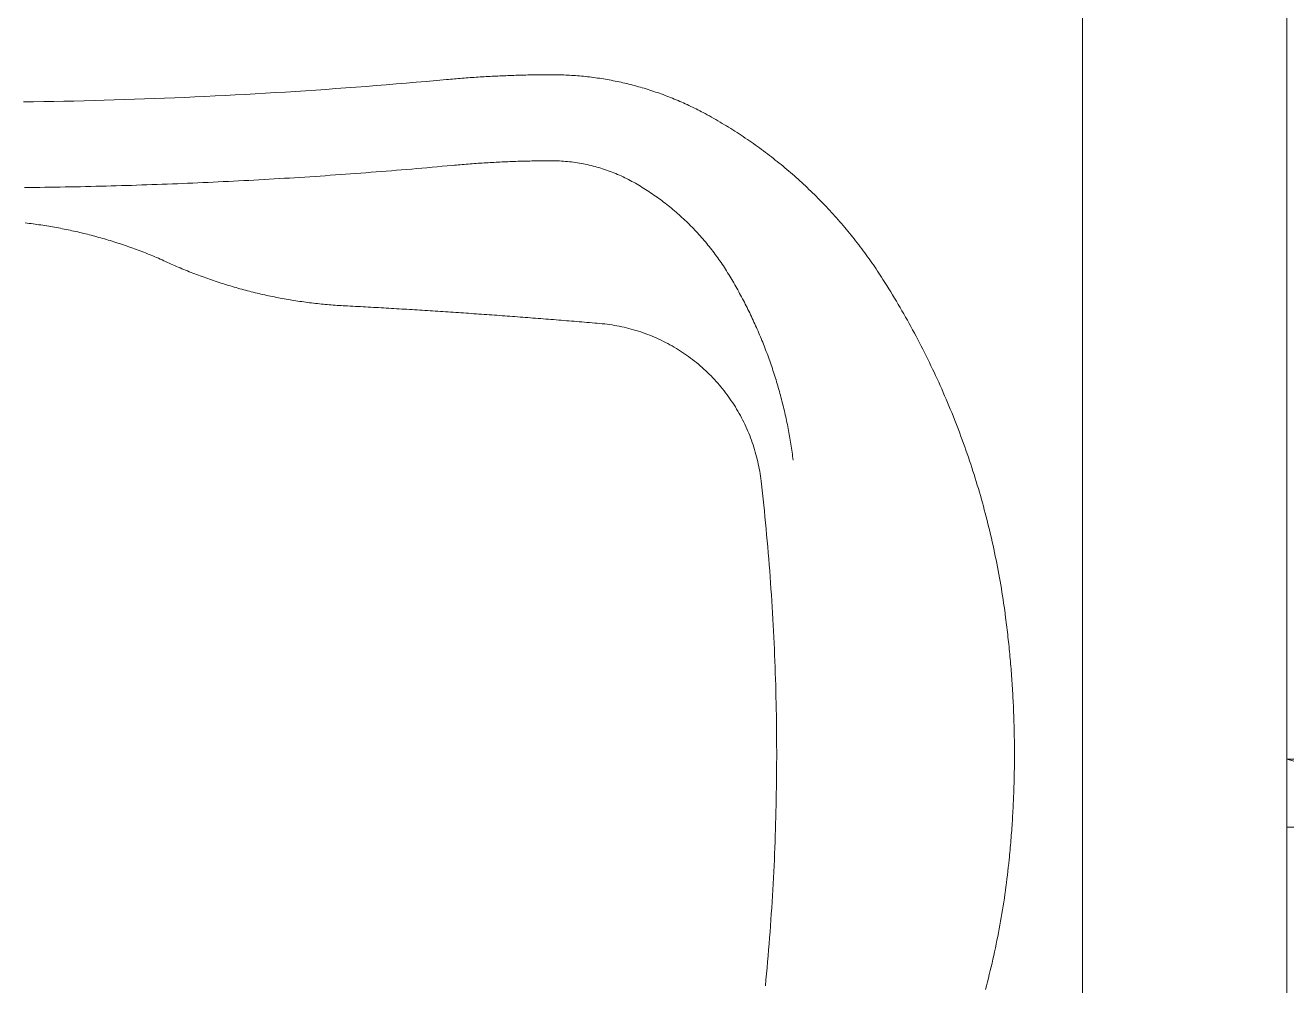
# Model space of a CAD drawing. Header units: millimetres. Extents: x -10563 to 10612, y -3613 to 6054.
# Drawn here: x -3758 to -3202, y -1430 to -1007 of the extents above; entities that cross this region are included whole.
import ezdxf

# ---------------------------------------------------------------- set-up
doc = ezdxf.new("R2010")
doc.units = ezdxf.units.MM
doc.header["$LTSCALE"] = 50
doc.layers.add('カタログ部品(衛生設備)', color=252, linetype='Continuous')
doc.layers.add('壁', color=250, linetype='Continuous')

# ---------------------------------------------------------------- blocks, each defined once
blk = doc.blocks.new('FcPack%d381')
at = {"layer": '壁', "color": 3, "linetype": 'Continuous', "lineweight": 13}
for p, q in [((-52.5, -1497.5), (-52.5, -702.5)), ((-52.5, -1110), (-52.5, -1080)), ((-52.5, -1080), (52.5, -1080)), ((52.5, -1110), (-52.5, -1110))]:
    blk.add_line(p, q, dxfattribs=at)
at = {"layer": '壁', "color": 6, "linetype": 'Continuous', "lineweight": 13}
blk.add_line((52.5, -1110), (-52.5, -1080), dxfattribs=at)
blk = doc.blocks.new('FcPack%d431')
at = {"layer": 'カタログ部品(衛生設備)', "color": 1, "linetype": 'Continuous', "lineweight": 13}
for p, q in [((500, -700), (500, 700)), ((229.3, -72.21), (228.42, -72.28)), ((230.17, -72.15), (229.3, -72.21)), ((231.05, -72.09), (230.17, -72.15)), ((231.92, -72.03), (231.05, -72.09)), ((232.79, -71.97), (231.92, -72.03)), ((233.67, -71.91), (232.79, -71.97)), ((234.54, -71.86), (233.67, -71.91)), ((235.42, -71.81), (234.54, -71.86)), ((236.3, -71.75), (235.42, -71.81)), ((237.17, -71.7), (236.3, -71.75)), ((238.05, -71.65), (237.17, -71.7)), ((238.92, -71.6), (238.05, -71.65)), ((239.8, -71.56), (238.92, -71.6)), ((240.67, -71.51), (239.8, -71.56)), ((241.55, -71.47), (240.67, -71.51)), ((242.42, -71.43), (241.55, -71.47)), ((243.3, -71.39), (242.42, -71.43)), ((244.18, -71.35), (243.3, -71.39)), ((245.05, -71.31), (244.18, -71.35)), ((245.93, -71.28), (245.05, -71.31)), ((246.8, -71.24), (245.93, -71.28)), ((247.68, -71.21), (246.8, -71.24)), ((248.56, -71.18), (247.68, -71.21)), ((249.43, -71.15), (248.56, -71.18)), ((250.31, -71.12), (249.43, -71.15)), ((251.19, -71.09), (250.31, -71.12)), ((252.06, -71.07), (251.19, -71.09)), ((252.94, -71.05), (252.06, -71.07)), ((253.81, -71.02), (252.94, -71.05)), ((254.69, -71), (253.81, -71.02)), ((255.57, -70.98), (254.69, -71)), ((256.44, -70.97), (255.57, -70.98)), ((257.32, -70.95), (256.44, -70.97)), ((258.2, -70.94), (257.32, -70.95)), ((259.07, -70.92), (258.2, -70.94)), ((259.95, -70.91), (259.07, -70.92)), ((260.83, -70.9), (259.95, -70.91)), ((261.7, -70.89), (260.83, -70.9)), ((262.58, -70.89), (261.7, -70.89)), ((263.46, -70.88), (262.58, -70.89)), ((264.33, -70.88), (263.46, -70.88)), ((265.21, -70.88), (264.33, -70.88)), ((266.09, -70.88), (265.21, -70.88)), ((266.97, -70.88), (266.09, -70.88)), ((267.85, -70.89), (266.97, -70.88)), ((268.73, -70.9), (267.85, -70.89)), ((269.61, -70.92), (268.73, -70.9)), ((270.49, -70.94), (269.61, -70.92)), ((271.36, -70.97), (270.49, -70.94)), ((272.24, -71.01), (271.36, -70.97)), ((273.12, -71.05), (272.24, -71.01)), ((274, -71.1), (273.12, -71.05)), ((274.88, -71.15), (274, -71.1)), ((275.76, -71.21), (274.88, -71.15)), ((276.63, -71.27), (275.76, -71.21)), ((277.51, -71.34), (276.63, -71.27)), ((278.39, -71.41), (277.51, -71.34)), ((279.26, -71.49), (278.39, -71.41)), ((280.14, -71.57), (279.26, -71.49)), ((281.01, -71.66), (280.14, -71.57)), ((281.89, -71.76), (281.01, -71.66)), ((282.76, -71.86), (281.89, -71.76)), ((283.64, -71.97), (282.76, -71.86)), ((284.51, -72.08), (283.64, -71.97)), ((285.38, -72.19), (284.51, -72.08)), ((286.25, -72.32), (285.38, -72.19)), ((162.09, -77.61), (157.66, -77.91)), ((166.53, -77.31), (162.09, -77.61)), ((170.96, -76.99), (166.53, -77.31)), ((175.39, -76.67), (170.96, -76.99)), ((179.82, -76.34), (175.39, -76.67)), ((184.26, -76.01), (179.82, -76.34)), ((188.69, -75.66), (184.26, -76.01)), ((193.12, -75.3), (188.69, -75.66)), ((197.55, -74.94), (193.12, -75.3)), ((201.98, -74.57), (197.55, -74.94)), ((206.4, -74.19), (201.98, -74.57)), ((210.83, -73.81), (206.4, -74.19)), ((215.26, -73.41), (210.83, -73.81)), ((219.68, -73.01), (215.26, -73.41)), ((220.56, -72.93), (219.68, -73.01)), ((221.43, -72.85), (220.56, -72.93)), ((222.3, -72.77), (221.43, -72.85)), ((223.18, -72.7), (222.3, -72.77)), ((224.05, -72.62), (223.18, -72.7)), ((224.93, -72.55), (224.05, -72.62)), ((225.8, -72.48), (224.93, -72.55)), ((226.67, -72.41), (225.8, -72.48)), ((227.55, -72.34), (226.67, -72.41)), ((228.42, -72.28), (227.55, -72.34)), ((287.12, -72.44), (286.25, -72.32)), ((287.99, -72.58), (287.12, -72.44)), ((288.86, -72.72), (287.99, -72.58)), ((289.73, -72.86), (288.86, -72.72)), ((290.6, -73.01), (289.73, -72.86)), ((291.46, -73.17), (290.6, -73.01)), ((292.33, -73.33), (291.46, -73.17)), ((293.19, -73.49), (292.33, -73.33)), ((294.05, -73.66), (293.19, -73.49)), ((294.92, -73.84), (294.05, -73.66)), ((295.78, -74.02), (294.92, -73.84)), ((296.64, -74.21), (295.78, -74.02)), ((297.5, -74.4), (296.64, -74.21)), ((298.35, -74.6), (297.5, -74.4)), ((299.21, -74.8), (298.35, -74.6)), ((300.07, -75.01), (299.21, -74.8)), ((300.92, -75.22), (300.07, -75.01)), ((301.77, -75.44), (300.92, -75.22)), ((302.62, -75.66), (301.77, -75.44)), ((303.47, -75.89), (302.62, -75.66)), ((304.32, -76.13), (303.47, -75.89)), ((305.17, -76.37), (304.32, -76.13)), ((306.01, -76.61), (305.17, -76.37)), ((306.86, -76.86), (306.01, -76.61)), ((307.7, -77.12), (306.86, -76.86)), ((308.54, -77.38), (307.7, -77.12)), ((309.38, -77.65), (308.54, -77.38)), ((310.21, -77.92), (309.38, -77.65)), ((37.77, -82.8), (33.33, -82.87)), ((42.22, -82.73), (37.77, -82.8)), ((46.66, -82.65), (42.22, -82.73)), ((51.1, -82.56), (46.66, -82.65)), ((55.55, -82.46), (51.1, -82.56)), ((59.99, -82.35), (55.55, -82.46)), ((64.43, -82.24), (59.99, -82.35)), ((68.88, -82.11), (64.43, -82.24)), ((73.32, -81.98), (68.88, -82.11)), ((77.76, -81.84), (73.32, -81.98)), ((82.2, -81.69), (77.76, -81.84)), ((86.64, -81.53), (82.2, -81.69)), ((91.09, -81.37), (86.64, -81.53)), ((95.53, -81.2), (91.09, -81.37)), ((99.97, -81.02), (95.53, -81.2)), ((104.41, -80.83), (99.97, -81.02)), ((108.85, -80.63), (104.41, -80.83)), ((113.29, -80.42), (108.85, -80.63)), ((117.73, -80.21), (113.29, -80.42)), ((122.16, -79.98), (117.73, -80.21)), ((126.6, -79.75), (122.16, -79.98)), ((131.04, -79.52), (126.6, -79.75)), ((135.48, -79.27), (131.04, -79.52)), ((139.91, -79.01), (135.48, -79.27)), ((144.35, -78.75), (139.91, -79.01)), ((148.79, -78.48), (144.35, -78.75)), ((153.22, -78.2), (148.79, -78.48)), ((157.66, -77.91), (153.22, -78.2)), ((311.05, -78.19), (310.21, -77.92)), ((311.88, -78.48), (311.05, -78.19)), ((312.72, -78.76), (311.88, -78.48)), ((313.55, -79.05), (312.72, -78.76)), ((314.38, -79.35), (313.55, -79.05)), ((315.2, -79.65), (314.38, -79.35)), ((316.03, -79.96), (315.2, -79.65)), ((316.85, -80.27), (316.03, -79.96)), ((317.67, -80.59), (316.85, -80.27)), ((318.49, -80.91), (317.67, -80.59)), ((319.31, -81.24), (318.49, -80.91)), ((320.12, -81.58), (319.31, -81.24)), ((320.94, -81.91), (320.12, -81.58)), ((321.75, -82.26), (320.94, -81.91)), ((322.56, -82.6), (321.75, -82.26)), ((323.36, -82.96), (322.56, -82.6)), ((324.17, -83.32), (323.36, -82.96)), ((324.97, -83.68), (324.17, -83.32)), ((325.77, -84.05), (324.97, -83.68)), ((326.57, -84.42), (325.77, -84.05)), ((327.36, -84.8), (326.57, -84.42)), ((328.16, -85.18), (327.36, -84.8)), ((328.95, -85.57), (328.16, -85.18)), ((329.73, -85.96), (328.95, -85.57)), ((330.52, -86.36), (329.73, -85.96)), ((331.3, -86.76), (330.52, -86.36)), ((332.09, -87.17), (331.3, -86.76)), ((332.86, -87.58), (332.09, -87.17)), ((333.64, -88), (332.86, -87.58)), ((334.6, -88.52), (333.64, -88)), ((335.56, -89.05), (334.6, -88.52)), ((336.51, -89.58), (335.56, -89.05)), ((337.46, -90.12), (336.51, -89.58)), ((338.41, -90.66), (337.46, -90.12)), ((339.36, -91.21), (338.41, -90.66)), ((340.3, -91.76), (339.36, -91.21)), ((341.24, -92.31), (340.3, -91.76)), ((342.18, -92.88), (341.24, -92.31)), ((343.11, -93.44), (342.18, -92.88)), ((344.04, -94.01), (343.11, -93.44)), ((344.97, -94.59), (344.04, -94.01)), ((345.9, -95.17), (344.97, -94.59)), ((346.82, -95.76), (345.9, -95.17)), ((347.74, -96.35), (346.82, -95.76)), ((348.66, -96.94), (347.74, -96.35)), ((349.57, -97.54), (348.66, -96.94)), ((350.48, -98.15), (349.57, -97.54)), ((351.39, -98.76), (350.48, -98.15)), ((352.3, -99.37), (351.39, -98.76)), ((353.2, -99.99), (352.3, -99.37)), ((354.1, -100.61), (353.2, -99.99)), ((354.99, -101.24), (354.1, -100.61)), ((355.88, -101.87), (354.99, -101.24)), ((356.77, -102.51), (355.88, -101.87)), ((357.66, -103.15), (356.77, -102.51)), ((358.54, -103.8), (357.66, -103.15)), ((359.42, -104.45), (358.54, -103.8)), ((360.29, -105.1), (359.42, -104.45)), ((361.17, -105.76), (360.29, -105.1)), ((220.07, -111.02), (217.83, -111.23)), ((222.31, -110.82), (220.07, -111.02)), ((222.31, -110.82), (223.18, -110.74)), ((223.18, -110.74), (224.06, -110.66)), ((224.06, -110.66), (224.93, -110.58)), ((224.93, -110.58), (225.8, -110.51)), ((225.8, -110.51), (226.68, -110.43)), ((226.68, -110.43), (227.55, -110.36)), ((227.55, -110.36), (228.42, -110.29)), ((228.42, -110.29), (229.3, -110.22)), ((229.3, -110.22), (230.17, -110.16)), ((230.17, -110.16), (231.05, -110.09)), ((231.05, -110.09), (231.92, -110.03)), ((231.92, -110.03), (232.8, -109.96)), ((232.8, -109.96), (233.67, -109.9)), ((233.67, -109.9), (234.55, -109.85)), ((234.55, -109.85), (235.42, -109.79)), ((235.42, -109.79), (236.3, -109.73)), ((236.3, -109.73), (237.17, -109.68)), ((237.17, -109.68), (238.05, -109.63)), ((238.05, -109.63), (238.92, -109.57)), ((238.92, -109.57), (239.8, -109.53)), ((239.8, -109.53), (240.67, -109.48)), ((240.67, -109.48), (241.55, -109.43)), ((241.55, -109.43), (242.42, -109.39)), ((242.42, -109.39), (243.3, -109.35)), ((243.3, -109.35), (244.17, -109.3)), ((244.17, -109.3), (245.05, -109.26)), ((245.05, -109.26), (245.93, -109.23)), ((245.93, -109.23), (246.8, -109.19)), ((246.8, -109.19), (247.68, -109.16)), ((247.68, -109.16), (248.55, -109.12)), ((248.55, -109.12), (249.43, -109.09)), ((249.43, -109.09), (250.31, -109.06)), ((250.31, -109.06), (251.18, -109.03)), ((251.18, -109.03), (252.06, -109.01)), ((252.06, -109.01), (252.93, -108.98)), ((252.93, -108.98), (253.81, -108.96)), ((253.81, -108.96), (254.69, -108.94)), ((254.69, -108.94), (255.56, -108.92)), ((255.56, -108.92), (256.44, -108.9)), ((256.44, -108.9), (257.32, -108.88)), ((257.32, -108.88), (258.19, -108.86)), ((258.19, -108.86), (259.07, -108.85)), ((259.07, -108.85), (259.95, -108.84)), ((259.95, -108.84), (260.82, -108.83)), ((260.82, -108.83), (261.7, -108.82)), ((261.7, -108.82), (262.58, -108.81)), ((262.58, -108.81), (263.45, -108.81)), ((263.45, -108.81), (264.33, -108.8)), ((264.33, -108.8), (265.21, -108.8)), ((265.21, -108.8), (266.08, -108.8)), ((266.09, -108.8), (266.96, -108.8)), ((266.96, -108.8), (267.84, -108.82)), ((267.84, -108.82), (268.72, -108.85)), ((268.72, -108.85), (269.59, -108.88)), ((269.59, -108.88), (270.47, -108.93)), ((270.47, -108.93), (271.35, -108.99)), ((271.35, -108.99), (272.22, -109.06)), ((272.22, -109.06), (273.09, -109.13)), ((273.09, -109.13), (273.97, -109.22)), ((273.97, -109.22), (274.84, -109.32)), ((274.84, -109.32), (275.71, -109.43)), ((275.71, -109.43), (276.58, -109.55)), ((276.58, -109.55), (277.45, -109.68)), ((277.45, -109.68), (278.31, -109.82)), ((278.31, -109.82), (279.18, -109.97)), ((279.18, -109.97), (280.04, -110.14)), ((280.04, -110.14), (280.9, -110.31)), ((280.9, -110.31), (281.76, -110.49)), ((281.76, -110.49), (282.61, -110.68)), ((282.61, -110.68), (283.47, -110.88)), ((283.47, -110.88), (284.32, -111.1)), ((284.32, -111.1), (285.17, -111.32)), ((362.04, -106.43), (361.17, -105.76)), ((362.9, -107.09), (362.04, -106.43)), ((363.76, -107.77), (362.9, -107.09)), ((364.62, -108.45), (363.76, -107.77)), ((365.48, -109.13), (364.62, -108.45)), ((366.33, -109.81), (365.48, -109.13)), ((367.18, -110.5), (366.33, -109.81)), ((368.02, -111.2), (367.18, -110.5)), ((146.08, -116.65), (143.84, -116.78)), ((148.33, -116.51), (146.08, -116.65)), ((150.57, -116.38), (148.33, -116.51)), ((152.81, -116.24), (150.57, -116.38)), ((155.06, -116.09), (152.81, -116.24)), ((157.3, -115.95), (155.06, -116.09)), ((159.55, -115.8), (157.3, -115.95)), ((161.79, -115.66), (159.55, -115.8)), ((164.03, -115.51), (161.79, -115.66)), ((166.28, -115.35), (164.03, -115.51)), ((168.52, -115.2), (166.28, -115.35)), ((170.76, -115.04), (168.52, -115.2)), ((173.01, -114.88), (170.76, -115.04)), ((175.25, -114.72), (173.01, -114.88)), ((177.49, -114.56), (175.25, -114.72)), ((179.74, -114.39), (177.49, -114.56)), ((181.98, -114.22), (179.74, -114.39)), ((184.22, -114.05), (181.98, -114.22)), ((186.46, -113.88), (184.22, -114.05)), ((188.7, -113.7), (186.46, -113.88)), ((190.95, -113.53), (188.7, -113.7)), ((193.19, -113.35), (190.95, -113.53)), ((195.43, -113.17), (193.19, -113.35)), ((197.67, -112.98), (195.43, -113.17)), ((199.91, -112.8), (197.67, -112.98)), ((202.15, -112.61), (199.91, -112.8)), ((204.39, -112.42), (202.15, -112.61)), ((206.63, -112.22), (204.39, -112.42)), ((208.87, -112.03), (206.63, -112.22)), ((211.11, -111.83), (208.87, -112.03)), ((213.35, -111.63), (211.11, -111.83)), ((215.59, -111.43), (213.35, -111.63)), ((217.83, -111.23), (215.59, -111.43)), ((285.17, -111.32), (286.01, -111.55)), ((286.01, -111.55), (286.86, -111.8)), ((286.86, -111.8), (287.7, -112.05)), ((287.7, -112.05), (288.54, -112.31)), ((288.54, -112.31), (289.37, -112.59)), ((289.37, -112.59), (290.2, -112.87)), ((290.2, -112.87), (291.03, -113.16)), ((291.03, -113.16), (291.85, -113.46)), ((291.85, -113.46), (292.67, -113.78)), ((292.67, -113.78), (293.49, -114.1)), ((293.49, -114.1), (294.3, -114.43)), ((294.3, -114.43), (295.11, -114.77)), ((295.11, -114.77), (295.92, -115.12)), ((295.92, -115.12), (296.72, -115.49)), ((296.72, -115.49), (297.51, -115.86)), ((297.51, -115.86), (298.31, -116.24)), ((298.31, -116.24), (299.09, -116.63)), ((299.09, -116.63), (299.88, -117.02)), ((368.86, -111.9), (368.02, -111.2)), ((369.7, -112.6), (368.86, -111.9)), ((370.53, -113.31), (369.7, -112.6)), ((371.36, -114.02), (370.53, -113.31)), ((372.19, -114.74), (371.36, -114.02)), ((373.01, -115.46), (372.19, -114.74)), ((373.83, -116.19), (373.01, -115.46)), ((374.65, -116.92), (373.83, -116.19)), ((35.98, -120.57), (33.73, -120.59)), ((38.23, -120.54), (35.98, -120.57)), ((40.47, -120.51), (38.23, -120.54)), ((42.72, -120.48), (40.47, -120.51)), ((44.97, -120.45), (42.72, -120.48)), ((47.22, -120.41), (44.97, -120.45)), ((49.47, -120.37), (47.22, -120.41)), ((51.72, -120.33), (49.47, -120.37)), ((53.96, -120.29), (51.72, -120.33)), ((56.21, -120.24), (53.96, -120.29)), ((58.46, -120.2), (56.21, -120.24)), ((60.71, -120.15), (58.46, -120.2)), ((62.96, -120.1), (60.71, -120.15)), ((65.2, -120.04), (62.96, -120.1)), ((67.45, -119.99), (65.2, -120.04)), ((69.7, -119.93), (67.45, -119.99)), ((71.95, -119.87), (69.7, -119.93)), ((74.2, -119.81), (71.95, -119.87)), ((76.44, -119.74), (74.2, -119.81)), ((78.69, -119.68), (76.44, -119.74)), ((80.94, -119.61), (78.69, -119.68)), ((83.19, -119.54), (80.94, -119.61)), ((85.43, -119.46), (83.19, -119.54)), ((87.68, -119.39), (85.43, -119.46)), ((89.93, -119.31), (87.68, -119.39)), ((92.18, -119.23), (89.93, -119.31)), ((94.42, -119.15), (92.18, -119.23)), ((96.67, -119.06), (94.42, -119.15)), ((98.92, -118.98), (96.67, -119.06)), ((101.16, -118.89), (98.92, -118.98)), ((103.41, -118.8), (101.16, -118.89)), ((105.66, -118.7), (103.41, -118.8)), ((107.9, -118.61), (105.66, -118.7)), ((110.15, -118.51), (107.9, -118.61)), ((112.4, -118.41), (110.15, -118.51)), ((114.64, -118.31), (112.4, -118.41)), ((116.89, -118.21), (114.64, -118.31)), ((119.14, -118.1), (116.89, -118.21)), ((121.38, -117.99), (119.14, -118.1)), ((123.63, -117.88), (121.38, -117.99)), ((125.87, -117.77), (123.63, -117.88)), ((128.12, -117.65), (125.87, -117.77)), ((130.36, -117.53), (128.12, -117.65)), ((132.61, -117.41), (130.36, -117.53)), ((134.86, -117.29), (132.61, -117.41)), ((137.1, -117.17), (134.86, -117.29)), ((139.35, -117.04), (137.1, -117.17)), ((141.59, -116.91), (139.35, -117.04)), ((143.84, -116.78), (141.59, -116.91)), ((299.88, -117.02), (300.65, -117.43)), ((300.65, -117.43), (301.43, -117.85)), ((301.43, -117.85), (302.19, -118.28)), ((302.19, -118.28), (302.96, -118.71)), ((302.96, -118.71), (303.72, -119.15)), ((303.72, -119.15), (304.48, -119.6)), ((304.48, -119.6), (305.23, -120.05)), ((305.23, -120.05), (305.98, -120.51)), ((305.98, -120.51), (306.73, -120.97)), ((306.73, -120.97), (307.47, -121.44)), ((307.47, -121.44), (308.21, -121.91)), ((308.21, -121.91), (308.95, -122.39)), ((375.46, -117.65), (374.65, -116.92)), ((376.27, -118.39), (375.46, -117.65)), ((377.07, -119.13), (376.27, -118.39)), ((377.87, -119.87), (377.07, -119.13)), ((378.67, -120.62), (377.87, -119.87)), ((379.46, -121.38), (378.67, -120.62)), ((380.25, -122.14), (379.46, -121.38)), ((381.04, -122.9), (380.25, -122.14)), ((308.95, -122.39), (309.68, -122.88)), ((309.68, -122.88), (310.41, -123.37)), ((310.41, -123.37), (311.13, -123.87)), ((311.13, -123.87), (311.85, -124.37)), ((311.85, -124.37), (312.57, -124.88)), ((312.57, -124.88), (313.28, -125.39)), ((313.28, -125.39), (313.99, -125.91)), ((313.99, -125.91), (314.7, -126.44)), ((314.7, -126.44), (315.4, -126.97)), ((315.4, -126.97), (316.1, -127.5)), ((316.1, -127.5), (316.79, -128.05)), ((381.82, -123.67), (381.04, -122.9)), ((382.6, -124.44), (381.82, -123.67)), ((383.37, -125.21), (382.6, -124.44)), ((384.14, -125.99), (383.37, -125.21)), ((384.9, -126.77), (384.14, -125.99)), ((385.67, -127.56), (384.9, -126.77)), ((386.42, -128.35), (385.67, -127.56)), ((316.79, -128.05), (317.48, -128.59)), ((317.48, -128.59), (318.17, -129.14)), ((318.17, -129.14), (318.85, -129.7)), ((318.85, -129.7), (319.52, -130.26)), ((319.52, -130.26), (320.2, -130.83)), ((320.2, -130.83), (320.87, -131.4)), ((320.87, -131.4), (321.53, -131.98)), ((321.53, -131.98), (322.19, -132.56)), ((322.19, -132.56), (322.84, -133.15)), ((322.84, -133.15), (323.49, -133.74)), ((387.18, -129.14), (386.42, -128.35)), ((387.93, -129.94), (387.18, -129.14)), ((388.67, -130.74), (387.93, -129.94)), ((389.41, -131.55), (388.67, -130.74)), ((390.15, -132.36), (389.41, -131.55)), ((390.88, -133.17), (390.15, -132.36)), ((391.61, -133.99), (390.88, -133.17)), ((34.95, -136.27), (34.09, -136.17)), ((35.82, -136.38), (34.95, -136.27)), ((36.68, -136.49), (35.82, -136.38)), ((37.54, -136.6), (36.68, -136.49)), ((38.41, -136.72), (37.54, -136.6)), ((39.27, -136.84), (38.41, -136.72)), ((40.13, -136.96), (39.27, -136.84)), ((40.99, -137.09), (40.13, -136.96)), ((41.85, -137.22), (40.99, -137.09)), ((42.71, -137.35), (41.85, -137.22)), ((43.57, -137.49), (42.71, -137.35)), ((44.43, -137.63), (43.57, -137.49)), ((45.28, -137.78), (44.43, -137.63)), ((46.14, -137.92), (45.28, -137.78)), ((47, -138.08), (46.14, -137.92)), ((47.86, -138.23), (47, -138.08)), ((48.71, -138.39), (47.86, -138.23)), ((49.57, -138.55), (48.71, -138.39)), ((50.42, -138.72), (49.57, -138.55)), ((51.27, -138.89), (50.42, -138.72)), ((52.13, -139.06), (51.27, -138.89)), ((323.49, -133.74), (324.14, -134.34)), ((324.14, -134.34), (324.78, -134.94)), ((324.78, -134.94), (325.42, -135.55)), ((325.42, -135.55), (326.05, -136.16)), ((326.05, -136.16), (326.68, -136.78)), ((326.68, -136.78), (327.3, -137.4)), ((327.3, -137.4), (327.92, -138.03)), ((327.92, -138.03), (328.53, -138.66)), ((328.53, -138.66), (329.14, -139.3)), ((392.34, -134.81), (391.61, -133.99)), ((393.06, -135.63), (392.34, -134.81)), ((393.77, -136.46), (393.06, -135.63)), ((394.49, -137.29), (393.77, -136.46)), ((395.19, -138.13), (394.49, -137.29)), ((395.9, -138.97), (395.19, -138.13)), ((396.6, -139.81), (395.9, -138.97)), ((52.98, -139.24), (52.13, -139.06)), ((53.83, -139.42), (52.98, -139.24)), ((54.68, -139.6), (53.83, -139.42)), ((55.53, -139.79), (54.68, -139.6)), ((56.38, -139.98), (55.53, -139.79)), ((57.23, -140.17), (56.38, -139.98)), ((58.08, -140.37), (57.23, -140.17)), ((58.92, -140.57), (58.08, -140.37)), ((59.77, -140.77), (58.92, -140.57)), ((60.61, -140.98), (59.77, -140.77)), ((61.46, -141.19), (60.61, -140.98)), ((62.3, -141.4), (61.46, -141.19)), ((63.15, -141.62), (62.3, -141.4)), ((63.99, -141.84), (63.15, -141.62)), ((64.83, -142.07), (63.99, -141.84)), ((65.67, -142.3), (64.83, -142.07)), ((66.51, -142.53), (65.67, -142.3)), ((67.34, -142.76), (66.51, -142.53)), ((68.18, -143), (67.34, -142.76)), ((69.02, -143.24), (68.18, -143)), ((69.85, -143.49), (69.02, -143.24)), ((70.69, -143.74), (69.85, -143.49)), ((71.52, -143.99), (70.69, -143.74)), ((72.35, -144.24), (71.52, -143.99)), ((73.18, -144.5), (72.35, -144.24)), ((74.01, -144.77), (73.18, -144.5)), ((329.14, -139.3), (329.74, -139.94)), ((329.74, -139.94), (330.34, -140.58)), ((330.34, -140.58), (330.93, -141.23)), ((330.93, -141.23), (331.52, -141.89)), ((331.52, -141.89), (332.11, -142.55)), ((332.11, -142.55), (332.69, -143.21)), ((332.69, -143.21), (333.26, -143.88)), ((333.26, -143.88), (333.83, -144.55)), ((397.29, -140.66), (396.6, -139.81)), ((397.98, -141.51), (397.29, -140.66)), ((398.67, -142.36), (397.98, -141.51)), ((399.35, -143.22), (398.67, -142.36)), ((400.03, -144.08), (399.35, -143.22)), ((400.7, -144.94), (400.03, -144.08)), ((74.84, -145.03), (74.01, -144.77)), ((75.67, -145.3), (74.84, -145.03)), ((76.5, -145.57), (75.67, -145.3)), ((77.32, -145.85), (76.5, -145.57)), ((78.15, -146.13), (77.32, -145.85)), ((78.97, -146.41), (78.15, -146.13)), ((79.79, -146.7), (78.97, -146.41)), ((80.62, -146.98), (79.79, -146.7)), ((81.44, -147.28), (80.62, -146.98)), ((82.25, -147.57), (81.44, -147.28)), ((83.07, -147.87), (82.25, -147.57)), ((83.89, -148.18), (83.07, -147.87)), ((84.7, -148.48), (83.89, -148.18)), ((85.52, -148.79), (84.7, -148.48)), ((86.33, -149.1), (85.52, -148.79)), ((87.14, -149.42), (86.33, -149.1)), ((87.95, -149.74), (87.14, -149.42)), ((88.76, -150.06), (87.95, -149.74)), ((89.57, -150.39), (88.76, -150.06)), ((333.83, -144.55), (334.39, -145.23)), ((334.39, -145.23), (334.95, -145.91)), ((334.95, -145.91), (335.5, -146.59)), ((335.5, -146.59), (336.05, -147.28)), ((336.05, -147.28), (336.59, -147.98)), ((336.59, -147.98), (337.13, -148.68)), ((337.13, -148.68), (337.66, -149.38)), ((337.66, -149.38), (338.19, -150.08)), ((338.19, -150.08), (338.71, -150.79)), ((401.37, -145.81), (400.7, -144.94)), ((402.04, -146.68), (401.37, -145.81)), ((402.7, -147.55), (402.04, -146.68)), ((403.35, -148.43), (402.7, -147.55)), ((404, -149.31), (403.35, -148.43)), ((404.65, -150.2), (404, -149.31)), ((90.37, -150.72), (89.57, -150.39)), ((91.18, -151.05), (90.37, -150.72)), ((91.98, -151.38), (91.18, -151.05)), ((92.78, -151.72), (91.98, -151.38)), ((93.57, -152.1), (92.78, -151.72)), ((94.36, -152.47), (93.57, -152.1)), ((95.15, -152.84), (94.36, -152.47)), ((95.94, -153.21), (95.15, -152.84)), ((96.74, -153.57), (95.94, -153.21)), ((97.53, -153.93), (96.74, -153.57)), ((98.33, -154.29), (97.53, -153.93)), ((99.12, -154.64), (98.33, -154.29)), ((99.92, -154.99), (99.12, -154.64)), ((100.72, -155.34), (99.92, -154.99)), ((101.52, -155.68), (100.72, -155.34)), ((338.71, -150.79), (339.23, -151.51)), ((339.23, -151.51), (339.74, -152.23)), ((339.74, -152.23), (340.24, -152.95)), ((340.24, -152.95), (340.74, -153.67)), ((340.74, -153.67), (341.24, -154.4)), ((341.24, -154.4), (341.72, -155.14)), ((341.72, -155.14), (342.21, -155.87)), ((405.29, -151.08), (404.65, -150.2)), ((405.93, -151.97), (405.29, -151.08)), ((406.56, -152.87), (405.93, -151.97)), ((407.19, -153.77), (406.56, -152.87)), ((407.82, -154.67), (407.19, -153.77)), ((408.43, -155.57), (407.82, -154.67)), ((409.05, -156.48), (408.43, -155.57)), ((102.33, -156.02), (101.52, -155.68)), ((103.13, -156.36), (102.33, -156.02)), ((103.94, -156.69), (103.13, -156.36)), ((104.74, -157.02), (103.94, -156.69)), ((105.55, -157.35), (104.74, -157.02)), ((106.36, -157.67), (105.55, -157.35)), ((107.17, -157.99), (106.36, -157.67)), ((107.99, -158.31), (107.17, -157.99)), ((108.8, -158.63), (107.99, -158.31)), ((109.61, -158.94), (108.8, -158.63)), ((110.43, -159.24), (109.61, -158.94)), ((111.25, -159.55), (110.43, -159.24)), ((112.06, -159.85), (111.25, -159.55)), ((112.88, -160.15), (112.06, -159.85)), ((113.7, -160.44), (112.88, -160.15)), ((114.53, -160.73), (113.7, -160.44)), ((115.35, -161.02), (114.53, -160.73)), ((116.17, -161.31), (115.35, -161.02)), ((342.21, -155.87), (342.68, -156.62)), ((342.68, -156.62), (343.16, -157.36)), ((343.16, -157.36), (343.62, -158.11)), ((343.62, -158.11), (344.08, -158.86)), ((344.08, -158.86), (344.54, -159.61)), ((344.54, -159.61), (344.99, -160.37)), ((344.99, -160.37), (345.44, -161.13)), ((345.44, -161.13), (345.88, -161.89)), ((409.66, -157.39), (409.05, -156.48)), ((410.26, -158.3), (409.66, -157.39)), ((410.87, -159.22), (410.26, -158.3)), ((411.46, -160.14), (410.87, -159.22)), ((412.05, -161.06), (411.46, -160.14)), ((412.92, -162.42), (412.05, -161.06)), ((117, -161.59), (116.17, -161.31)), ((117.83, -161.87), (117, -161.59)), ((118.65, -162.14), (117.83, -161.87)), ((119.48, -162.41), (118.65, -162.14)), ((120.31, -162.68), (119.48, -162.41)), ((121.14, -162.94), (120.31, -162.68)), ((121.97, -163.21), (121.14, -162.94)), ((122.81, -163.46), (121.97, -163.21)), ((123.64, -163.72), (122.81, -163.46)), ((124.48, -163.97), (123.64, -163.72)), ((125.31, -164.22), (124.48, -163.97)), ((126.15, -164.46), (125.31, -164.22)), ((126.99, -164.7), (126.15, -164.46)), ((127.82, -164.94), (126.99, -164.7)), ((128.66, -165.17), (127.82, -164.94)), ((129.5, -165.41), (128.66, -165.17)), ((130.35, -165.63), (129.5, -165.41)), ((131.19, -165.86), (130.35, -165.63)), ((132.03, -166.08), (131.19, -165.86)), ((132.88, -166.29), (132.03, -166.08)), ((133.72, -166.51), (132.88, -166.29)), ((134.57, -166.72), (133.72, -166.51)), ((135.41, -166.93), (134.57, -166.72)), ((345.88, -161.89), (346.33, -162.65)), ((346.33, -162.65), (346.76, -163.41)), ((346.76, -163.41), (347.2, -164.18)), ((347.2, -164.18), (347.63, -164.94)), ((347.63, -164.94), (348.06, -165.71)), ((348.06, -165.71), (348.49, -166.48)), ((348.49, -166.48), (348.91, -167.26)), ((413.77, -163.79), (412.92, -162.42)), ((414.63, -165.16), (413.77, -163.79)), ((415.47, -166.53), (414.63, -165.16)), ((416.31, -167.91), (415.47, -166.53)), ((136.26, -167.13), (135.41, -166.93)), ((137.11, -167.33), (136.26, -167.13)), ((137.96, -167.53), (137.11, -167.33)), ((138.81, -167.72), (137.96, -167.53)), ((139.66, -167.91), (138.81, -167.72)), ((140.51, -168.1), (139.66, -167.91)), ((141.36, -168.28), (140.51, -168.1)), ((142.22, -168.46), (141.36, -168.28)), ((143.07, -168.64), (142.22, -168.46)), ((143.92, -168.81), (143.07, -168.64)), ((144.78, -168.98), (143.92, -168.81)), ((145.63, -169.14), (144.78, -168.98)), ((146.49, -169.31), (145.63, -169.14)), ((147.35, -169.46), (146.49, -169.31)), ((148.2, -169.62), (147.35, -169.46)), ((149.06, -169.77), (148.2, -169.62)), ((149.92, -169.92), (149.06, -169.77)), ((150.78, -170.07), (149.92, -169.92)), ((151.64, -170.21), (150.78, -170.07)), ((152.5, -170.35), (151.64, -170.21)), ((153.36, -170.48), (152.5, -170.35)), ((154.22, -170.61), (153.36, -170.48)), ((155.09, -170.74), (154.22, -170.61)), ((155.95, -170.86), (155.09, -170.74)), ((156.81, -170.98), (155.95, -170.86)), ((157.67, -171.1), (156.81, -170.98)), ((158.54, -171.22), (157.67, -171.1)), ((159.4, -171.33), (158.54, -171.22)), ((160.27, -171.43), (159.4, -171.33)), ((161.13, -171.54), (160.27, -171.43)), ((162, -171.64), (161.13, -171.54)), ((162.86, -171.73), (162, -171.64)), ((163.73, -171.83), (162.86, -171.73)), ((164.6, -171.91), (163.73, -171.83)), ((165.46, -172), (164.6, -171.91)), ((166.33, -172.08), (165.46, -172)), ((167.2, -172.16), (166.33, -172.08)), ((168.07, -172.24), (167.2, -172.16)), ((168.94, -172.31), (168.07, -172.24)), ((169.81, -172.38), (168.94, -172.31)), ((348.91, -167.26), (349.33, -168.03)), ((349.33, -168.03), (349.75, -168.81)), ((349.75, -168.81), (350.16, -169.59)), ((350.16, -169.59), (350.57, -170.37)), ((350.57, -170.37), (350.98, -171.15)), ((350.98, -171.15), (351.38, -171.93)), ((351.38, -171.93), (351.78, -172.72)), ((417.14, -169.29), (416.31, -167.91)), ((417.97, -170.67), (417.14, -169.29)), ((418.79, -172.06), (417.97, -170.67)), ((419.61, -173.45), (418.79, -172.06)), ((170.67, -172.44), (169.81, -172.38)), ((171.54, -172.5), (170.67, -172.44)), ((172.41, -172.56), (171.54, -172.5)), ((173.28, -172.62), (172.41, -172.56)), ((174.15, -172.67), (173.28, -172.62)), ((175.02, -172.71), (174.15, -172.67)), ((176.16, -172.77), (175.02, -172.71)), ((177.29, -172.83), (176.16, -172.77)), ((178.43, -172.89), (177.29, -172.83)), ((179.56, -172.96), (178.43, -172.89)), ((180.7, -173.02), (179.56, -172.96)), ((181.83, -173.08), (180.7, -173.02)), ((182.97, -173.14), (181.83, -173.08)), ((184.1, -173.2), (182.97, -173.14)), ((185.24, -173.27), (184.1, -173.2)), ((186.37, -173.33), (185.24, -173.27)), ((187.51, -173.39), (186.37, -173.33)), ((188.64, -173.46), (187.51, -173.39)), ((189.78, -173.52), (188.64, -173.46)), ((190.91, -173.59), (189.78, -173.52)), ((192.05, -173.65), (190.91, -173.59)), ((193.18, -173.72), (192.05, -173.65)), ((194.32, -173.78), (193.18, -173.72)), ((195.45, -173.85), (194.32, -173.78)), ((196.59, -173.91), (195.45, -173.85)), ((197.72, -173.98), (196.59, -173.91)), ((198.86, -174.05), (197.72, -173.98)), ((199.99, -174.12), (198.86, -174.05)), ((201.13, -174.18), (199.99, -174.12)), ((202.26, -174.25), (201.13, -174.18)), ((203.4, -174.32), (202.26, -174.25)), ((204.53, -174.39), (203.4, -174.32)), ((205.67, -174.46), (204.53, -174.39)), ((206.8, -174.53), (205.67, -174.46)), ((207.94, -174.6), (206.8, -174.53)), ((209.07, -174.67), (207.94, -174.6)), ((210.21, -174.74), (209.07, -174.67)), ((211.34, -174.82), (210.21, -174.74)), ((212.47, -174.89), (211.34, -174.82)), ((213.61, -174.96), (212.47, -174.89)), ((214.74, -175.03), (213.61, -174.96)), ((215.88, -175.11), (214.74, -175.03)), ((217.01, -175.18), (215.88, -175.11)), ((218.15, -175.25), (217.01, -175.18)), ((219.28, -175.33), (218.15, -175.25)), ((220.42, -175.4), (219.28, -175.33)), ((221.55, -175.48), (220.42, -175.4)), ((222.68, -175.55), (221.55, -175.48)), ((223.82, -175.63), (222.68, -175.55)), ((224.95, -175.71), (223.82, -175.63)), ((226.09, -175.78), (224.95, -175.71)), ((227.22, -175.86), (226.09, -175.78)), ((228.36, -175.94), (227.22, -175.86)), ((229.49, -176.01), (228.36, -175.94)), ((230.62, -176.09), (229.49, -176.01)), ((231.76, -176.17), (230.62, -176.09)), ((232.89, -176.25), (231.76, -176.17)), ((234.03, -176.33), (232.89, -176.25)), ((235.16, -176.41), (234.03, -176.33)), ((236.29, -176.49), (235.16, -176.41)), ((237.43, -176.57), (236.29, -176.49)), ((238.56, -176.65), (237.43, -176.57)), ((239.7, -176.73), (238.56, -176.65)), ((240.83, -176.81), (239.7, -176.73)), ((241.96, -176.9), (240.83, -176.81)), ((243.1, -176.98), (241.96, -176.9)), ((244.23, -177.06), (243.1, -176.98)), ((245.36, -177.14), (244.23, -177.06)), ((246.5, -177.23), (245.36, -177.14)), ((247.63, -177.31), (246.5, -177.23)), ((248.77, -177.4), (247.63, -177.31)), ((249.9, -177.48), (248.77, -177.4)), ((251.03, -177.57), (249.9, -177.48)), ((252.17, -177.65), (251.03, -177.57)), ((253.3, -177.74), (252.17, -177.65)), ((254.43, -177.82), (253.3, -177.74)), ((255.57, -177.91), (254.43, -177.82)), ((351.78, -172.72), (352.17, -173.5)), ((352.17, -173.5), (352.57, -174.29)), ((352.57, -174.29), (352.96, -175.08)), ((352.96, -175.08), (353.34, -175.87)), ((353.34, -175.87), (353.72, -176.67)), ((353.72, -176.67), (354.1, -177.46)), ((354.1, -177.46), (354.48, -178.26)), ((420.42, -174.85), (419.61, -173.45)), ((421.22, -176.25), (420.42, -174.85)), ((422.02, -177.65), (421.22, -176.25)), ((422.81, -179.06), (422.02, -177.65)), ((256.7, -178), (255.57, -177.91)), ((257.83, -178.09), (256.7, -178)), ((258.97, -178.17), (257.83, -178.09)), ((260.1, -178.26), (258.97, -178.17)), ((261.23, -178.35), (260.1, -178.26)), ((262.37, -178.44), (261.23, -178.35)), ((263.5, -178.53), (262.37, -178.44)), ((264.63, -178.62), (263.5, -178.53)), ((265.77, -178.71), (264.63, -178.62)), ((266.9, -178.8), (265.77, -178.71)), ((268.03, -178.89), (266.9, -178.8)), ((269.17, -178.98), (268.03, -178.89)), ((270.3, -179.07), (269.17, -178.98)), ((271.43, -179.16), (270.3, -179.07)), ((272.57, -179.26), (271.43, -179.16)), ((273.7, -179.35), (272.57, -179.26)), ((274.83, -179.44), (273.7, -179.35)), ((275.97, -179.54), (274.83, -179.44)), ((277.1, -179.63), (275.97, -179.54)), ((278.23, -179.73), (277.1, -179.63)), ((279.36, -179.82), (278.23, -179.73)), ((280.5, -179.92), (279.36, -179.82)), ((281.63, -180.01), (280.5, -179.92)), ((282.76, -180.11), (281.63, -180.01)), ((283.9, -180.2), (282.76, -180.11)), ((285.03, -180.3), (283.9, -180.2)), ((286.16, -180.4), (285.03, -180.3)), ((287.29, -180.49), (286.16, -180.4)), ((288.37, -180.59), (287.29, -180.49)), ((289.45, -180.71), (288.37, -180.59)), ((290.53, -180.84), (289.45, -180.71)), ((291.6, -180.99), (290.53, -180.84)), ((292.67, -181.15), (291.6, -180.99)), ((293.74, -181.32), (292.67, -181.15)), ((294.81, -181.51), (293.74, -181.32)), ((295.87, -181.72), (294.81, -181.51)), ((296.93, -181.94), (295.87, -181.72)), ((297.99, -182.17), (296.93, -181.94)), ((299.05, -182.42), (297.99, -182.17)), ((300.1, -182.69), (299.05, -182.42)), ((301.14, -182.96), (300.1, -182.69)), ((302.19, -183.26), (301.14, -182.96)), ((303.23, -183.57), (302.19, -183.26)), ((354.48, -178.26), (354.85, -179.06)), ((354.85, -179.06), (355.22, -179.86)), ((355.22, -179.86), (355.59, -180.66)), ((355.59, -180.66), (355.95, -181.46)), ((355.95, -181.46), (356.31, -182.27)), ((356.31, -182.27), (356.66, -183.07)), ((356.66, -183.07), (357.01, -183.88)), ((423.59, -180.47), (422.81, -179.06)), ((424.37, -181.88), (423.59, -180.47)), ((425.14, -183.3), (424.37, -181.88)), ((425.91, -184.72), (425.14, -183.3)), ((304.26, -183.89), (303.23, -183.57)), ((305.29, -184.22), (304.26, -183.89)), ((306.32, -184.58), (305.29, -184.22)), ((307.34, -184.94), (306.32, -184.58)), ((308.36, -185.32), (307.34, -184.94)), ((309.37, -185.71), (308.36, -185.32)), ((310.37, -186.12), (309.37, -185.71)), ((311.37, -186.54), (310.37, -186.12)), ((312.36, -186.98), (311.37, -186.54)), ((313.35, -187.43), (312.36, -186.98)), ((314.33, -187.89), (313.35, -187.43)), ((315.31, -188.37), (314.33, -187.89)), ((316.27, -188.86), (315.31, -188.37)), ((317.24, -189.36), (316.27, -188.86)), ((357.01, -183.88), (357.36, -184.69)), ((357.36, -184.69), (357.71, -185.5)), ((357.71, -185.5), (358.05, -186.31)), ((358.05, -186.31), (358.39, -187.13)), ((358.39, -187.13), (358.72, -187.94)), ((358.72, -187.94), (359.05, -188.76)), ((359.05, -188.76), (359.38, -189.58)), ((426.66, -186.14), (425.91, -184.72)), ((427.42, -187.57), (426.66, -186.14)), ((428.16, -189), (427.42, -187.57)), ((428.9, -190.43), (428.16, -189)), ((318.19, -189.88), (317.24, -189.36)), ((319.14, -190.41), (318.19, -189.88)), ((320.08, -190.95), (319.14, -190.41)), ((321.01, -191.51), (320.08, -190.95)), ((321.93, -192.08), (321.01, -191.51)), ((322.85, -192.66), (321.93, -192.08)), ((323.76, -193.25), (322.85, -192.66)), ((324.66, -193.86), (323.76, -193.25)), ((325.55, -194.48), (324.66, -193.86)), ((326.43, -195.11), (325.55, -194.48)), ((359.38, -189.58), (359.71, -190.4)), ((359.71, -190.4), (360.03, -191.22)), ((360.03, -191.22), (360.34, -192.04)), ((360.34, -192.04), (360.66, -192.86)), ((360.66, -192.86), (360.97, -193.69)), ((360.97, -193.69), (361.27, -194.51)), ((361.27, -194.51), (361.58, -195.34)), ((429.64, -191.87), (428.9, -190.43)), ((430.36, -193.31), (429.64, -191.87)), ((431.09, -194.75), (430.36, -193.31)), ((327.3, -195.76), (326.43, -195.11)), ((328.17, -196.41), (327.3, -195.76)), ((329.02, -197.08), (328.17, -196.41)), ((329.87, -197.76), (329.02, -197.08)), ((330.71, -198.45), (329.87, -197.76)), ((331.54, -199.16), (330.71, -198.45)), ((332.35, -199.87), (331.54, -199.16)), ((333.16, -200.6), (332.35, -199.87)), ((361.58, -195.34), (361.88, -196.17)), ((361.88, -196.17), (362.17, -197)), ((362.17, -197), (362.47, -197.83)), ((362.47, -197.83), (362.75, -198.67)), ((362.75, -198.67), (363.04, -199.5)), ((363.04, -199.5), (363.32, -200.33)), ((431.8, -196.2), (431.09, -194.75)), ((432.51, -197.65), (431.8, -196.2)), ((433.21, -199.1), (432.51, -197.65)), ((433.9, -200.56), (433.21, -199.1)), ((333.96, -201.34), (333.16, -200.6)), ((334.75, -202.09), (333.96, -201.34)), ((335.52, -202.84), (334.75, -202.09)), ((336.29, -203.61), (335.52, -202.84)), ((337.05, -204.4), (336.29, -203.61)), ((337.79, -205.19), (337.05, -204.4)), ((338.53, -205.99), (337.79, -205.19)), ((363.32, -200.33), (363.6, -201.17)), ((363.6, -201.17), (363.87, -202.01)), ((363.87, -202.01), (364.15, -202.85)), ((364.15, -202.85), (364.41, -203.69)), ((364.41, -203.69), (364.68, -204.53)), ((364.68, -204.53), (364.94, -205.37)), ((364.94, -205.37), (365.19, -206.21)), ((434.59, -202.02), (433.9, -200.56)), ((435.28, -203.48), (434.59, -202.02)), ((435.95, -204.94), (435.28, -203.48)), ((436.62, -206.41), (435.95, -204.94)), ((339.25, -206.8), (338.53, -205.99)), ((339.96, -207.62), (339.25, -206.8)), ((340.66, -208.45), (339.96, -207.62)), ((341.35, -209.3), (340.66, -208.45)), ((342.03, -210.15), (341.35, -209.3)), ((342.69, -211.01), (342.03, -210.15)), ((343.35, -211.88), (342.69, -211.01)), ((365.19, -206.21), (365.45, -207.06)), ((365.45, -207.06), (365.7, -207.9)), ((365.7, -207.9), (365.94, -208.75)), ((365.94, -208.75), (366.19, -209.6)), ((366.19, -209.6), (366.42, -210.45)), ((366.42, -210.45), (366.66, -211.3)), ((437.28, -207.88), (436.62, -206.41)), ((437.94, -209.36), (437.28, -207.88)), ((438.59, -210.84), (437.94, -209.36)), ((439.23, -212.32), (438.59, -210.84)), ((343.99, -212.75), (343.35, -211.88)), ((344.62, -213.64), (343.99, -212.75)), ((345.24, -214.54), (344.62, -213.64)), ((345.84, -215.44), (345.24, -214.54)), ((346.43, -216.36), (345.84, -215.44)), ((347.01, -217.28), (346.43, -216.36)), ((366.66, -211.3), (366.89, -212.15)), ((366.89, -212.15), (367.12, -213)), ((367.12, -213), (367.34, -213.85)), ((367.34, -213.85), (367.56, -214.7)), ((367.56, -214.7), (367.78, -215.56)), ((367.78, -215.56), (367.99, -216.41)), ((367.99, -216.41), (368.2, -217.27)), ((439.87, -213.8), (439.23, -212.32)), ((440.5, -215.28), (439.87, -213.8)), ((441.13, -216.77), (440.5, -215.28)), ((441.74, -218.27), (441.13, -216.77)), ((347.58, -218.21), (347.01, -217.28)), ((348.14, -219.14), (347.58, -218.21)), ((348.68, -220.09), (348.14, -219.14)), ((349.21, -221.04), (348.68, -220.09)), ((349.72, -222), (349.21, -221.04)), ((350.22, -222.96), (349.72, -222)), ((368.2, -217.27), (368.41, -218.13)), ((368.41, -218.13), (368.61, -218.99)), ((368.61, -218.99), (368.81, -219.85)), ((368.81, -219.85), (369.01, -220.71)), ((369.01, -220.71), (369.2, -221.57)), ((369.2, -221.57), (369.38, -222.43)), ((442.35, -219.76), (441.74, -218.27)), ((442.96, -221.26), (442.35, -219.76)), ((443.55, -222.76), (442.96, -221.26)), ((350.71, -223.94), (350.22, -222.96)), ((351.19, -224.92), (350.71, -223.94)), ((351.65, -225.9), (351.19, -224.92)), ((352.1, -226.9), (351.65, -225.9)), ((352.53, -227.9), (352.1, -226.9)), ((352.95, -228.9), (352.53, -227.9)), ((369.38, -222.43), (369.57, -223.29)), ((369.57, -223.29), (369.75, -224.15)), ((369.75, -224.15), (369.93, -225.02)), ((369.93, -225.02), (370.1, -225.88)), ((370.1, -225.88), (370.27, -226.75)), ((370.27, -226.75), (370.43, -227.61)), ((370.43, -227.61), (370.6, -228.48)), ((444.14, -224.26), (443.55, -222.76)), ((444.73, -225.76), (444.14, -224.26)), ((445.31, -227.27), (444.73, -225.76)), ((445.88, -228.78), (445.31, -227.27)), ((353.36, -229.91), (352.95, -228.9)), ((353.75, -230.93), (353.36, -229.91)), ((354.13, -231.95), (353.75, -230.93)), ((354.49, -232.97), (354.13, -231.95)), ((354.84, -234.01), (354.49, -232.97)), ((370.6, -228.48), (370.75, -229.35)), ((370.75, -229.35), (370.91, -230.22)), ((370.91, -230.22), (371.06, -231.09)), ((371.06, -231.09), (371.21, -231.95)), ((371.21, -231.95), (371.35, -232.83)), ((371.35, -232.83), (371.49, -233.7)), ((446.44, -230.29), (445.88, -228.78)), ((447, -231.81), (446.44, -230.29)), ((447.55, -233.33), (447, -231.81)), ((448.09, -234.85), (447.55, -233.33)), ((355.18, -235.04), (354.84, -234.01)), ((355.5, -236.08), (355.18, -235.04)), ((355.81, -237.13), (355.5, -236.08)), ((356.1, -238.18), (355.81, -237.13)), ((356.38, -239.23), (356.1, -238.18)), ((371.49, -233.7), (371.63, -234.57)), ((371.63, -234.57), (371.76, -235.44)), ((371.76, -235.44), (371.89, -236.31)), ((371.89, -236.31), (372.01, -237.18)), ((372.01, -237.18), (372.13, -238.06)), ((372.13, -238.06), (372.25, -238.93)), ((372.25, -238.93), (372.36, -239.81)), ((448.63, -236.37), (448.09, -234.85)), ((449.16, -237.89), (448.63, -236.37)), ((449.68, -239.42), (449.16, -237.89)), ((356.64, -240.29), (356.38, -239.23)), ((356.89, -241.35), (356.64, -240.29)), ((357.13, -242.42), (356.89, -241.35)), ((357.35, -243.48), (357.13, -242.42)), ((357.55, -244.55), (357.35, -243.48)), ((357.75, -245.63), (357.55, -244.55)), ((372.36, -239.81), (372.47, -240.68)), ((450.2, -240.95), (449.68, -239.42)), ((450.71, -242.48), (450.2, -240.95)), ((451.21, -244.01), (450.71, -242.48)), ((451.71, -245.55), (451.21, -244.01)), ((357.92, -246.7), (357.75, -245.63)), ((358.08, -247.78), (357.92, -246.7)), ((358.23, -248.86), (358.08, -247.78)), ((358.36, -249.94), (358.23, -248.86)), ((358.66, -252.58), (358.36, -249.94)), ((452.2, -247.09), (451.71, -245.55)), ((452.68, -248.63), (452.2, -247.09)), ((453.16, -250.17), (452.68, -248.63)), ((358.95, -255.22), (358.66, -252.58)), ((359.24, -257.85), (358.95, -255.22)), ((453.63, -251.72), (453.16, -250.17)), ((454.09, -253.27), (453.63, -251.72)), ((454.55, -254.81), (454.09, -253.27)), ((455, -256.37), (454.55, -254.81)), ((359.51, -260.49), (359.24, -257.85)), ((359.79, -263.13), (359.51, -260.49)), ((455.44, -257.92), (455, -256.37)), ((455.87, -259.47), (455.44, -257.92)), ((456.3, -261.03), (455.87, -259.47)), ((456.72, -262.59), (456.3, -261.03)), ((360.05, -265.77), (359.79, -263.13)), ((360.31, -268.41), (360.05, -265.77)), ((457.14, -264.15), (456.72, -262.59)), ((457.54, -265.71), (457.14, -264.15)), ((457.94, -267.28), (457.54, -265.71)), ((360.56, -271.05), (360.31, -268.41)), ((360.81, -273.69), (360.56, -271.05)), ((458.34, -268.84), (457.94, -267.28)), ((458.73, -270.41), (458.34, -268.84)), ((459.1, -271.98), (458.73, -270.41)), ((459.48, -273.55), (459.1, -271.98)), ((361.05, -276.33), (360.81, -273.69)), ((361.28, -278.98), (361.05, -276.33)), ((459.84, -275.13), (459.48, -273.55)), ((460.2, -276.7), (459.84, -275.13)), ((460.55, -278.28), (460.2, -276.7)), ((361.5, -281.62), (361.28, -278.98)), ((361.72, -284.26), (361.5, -281.62)), ((460.9, -279.85), (460.55, -278.28)), ((461.24, -281.43), (460.9, -279.85)), ((461.57, -283.01), (461.24, -281.43)), ((461.89, -284.6), (461.57, -283.01)), ((361.94, -286.91), (361.72, -284.26)), ((362.14, -289.55), (361.94, -286.91)), ((462.21, -286.18), (461.89, -284.6)), ((462.52, -287.76), (462.21, -286.18)), ((462.82, -289.35), (462.52, -287.76)), ((362.34, -292.2), (362.14, -289.55)), ((362.53, -294.84), (362.34, -292.2)), ((463.12, -290.94), (462.82, -289.35)), ((463.41, -292.53), (463.12, -290.94)), ((463.69, -294.12), (463.41, -292.53)), ((463.96, -295.71), (463.69, -294.12)), ((362.72, -297.49), (362.53, -294.84)), ((362.9, -300.14), (362.72, -297.49)), ((363.07, -302.78), (362.9, -300.14)), ((464.23, -297.3), (463.96, -295.71)), ((464.49, -298.9), (464.23, -297.3)), ((464.75, -300.49), (464.49, -298.9)), ((363.24, -305.43), (363.07, -302.78)), ((363.39, -308.08), (363.24, -305.43)), ((464.99, -302.09), (464.75, -300.49)), ((465.23, -303.69), (464.99, -302.09)), ((465.47, -305.28), (465.23, -303.69)), ((465.69, -306.88), (465.47, -305.28)), ((363.55, -310.73), (363.39, -308.08)), ((363.69, -313.38), (363.55, -310.73)), ((465.91, -308.48), (465.69, -306.88)), ((466.12, -310.09), (465.91, -308.48)), ((466.26, -311.16), (466.12, -310.09)), ((466.39, -312.23), (466.26, -311.16)), ((363.83, -316.03), (363.69, -313.38)), ((363.96, -318.68), (363.83, -316.03)), ((466.53, -313.3), (466.39, -312.23)), ((466.66, -314.37), (466.53, -313.3)), ((466.79, -315.45), (466.66, -314.37)), ((466.91, -316.52), (466.79, -315.45)), ((467.03, -317.59), (466.91, -316.52)), ((364.09, -321.33), (363.96, -318.68)), ((364.21, -323.98), (364.09, -321.33)), ((467.15, -318.67), (467.03, -317.59)), ((467.27, -319.74), (467.15, -318.67)), ((467.39, -320.81), (467.27, -319.74)), ((467.5, -321.89), (467.39, -320.81)), ((467.61, -322.96), (467.5, -321.89)), ((364.32, -326.63), (364.21, -323.98)), ((364.43, -329.28), (364.32, -326.63)), ((467.72, -324.04), (467.61, -322.96)), ((467.82, -325.11), (467.72, -324.04)), ((467.93, -326.19), (467.82, -325.11)), ((468.03, -327.26), (467.93, -326.19)), ((468.13, -328.34), (468.03, -327.26)), ((364.53, -331.93), (364.43, -329.28)), ((364.62, -334.58), (364.53, -331.93)), ((468.22, -329.41), (468.13, -328.34)), ((468.31, -330.49), (468.22, -329.41)), ((468.4, -331.57), (468.31, -330.49)), ((468.49, -332.64), (468.4, -331.57)), ((468.58, -333.72), (468.49, -332.64)), ((364.71, -337.23), (364.62, -334.58)), ((364.78, -339.88), (364.71, -337.23)), ((468.66, -334.8), (468.58, -333.72)), ((468.74, -335.87), (468.66, -334.8)), ((468.82, -336.95), (468.74, -335.87)), ((468.9, -338.03), (468.82, -336.95)), ((468.97, -339.11), (468.9, -338.03)), ((364.86, -342.53), (364.78, -339.88)), ((364.92, -345.19), (364.86, -342.53)), ((469.04, -340.18), (468.97, -339.11)), ((469.11, -341.26), (469.04, -340.18)), ((469.17, -342.34), (469.11, -341.26)), ((469.24, -343.42), (469.17, -342.34)), ((469.3, -344.5), (469.24, -343.42)), ((469.35, -345.58), (469.3, -344.5)), ((364.98, -347.84), (364.92, -345.19)), ((365.04, -350.49), (364.98, -347.84)), ((469.41, -346.66), (469.35, -345.58)), ((469.46, -347.73), (469.41, -346.66)), ((469.51, -348.81), (469.46, -347.73)), ((469.56, -349.89), (469.51, -348.81)), ((469.61, -350.97), (469.56, -349.89)), ((365.08, -353.14), (365.04, -350.49)), ((365.12, -355.8), (365.08, -353.14)), ((469.65, -352.05), (469.61, -350.97)), ((469.69, -353.13), (469.65, -352.05)), ((469.73, -354.21), (469.69, -353.13)), ((469.76, -355.29), (469.73, -354.21)), ((469.8, -356.37), (469.76, -355.29)), ((365.15, -358.45), (365.12, -355.8)), ((365.18, -361.1), (365.15, -358.45)), ((365.2, -363.75), (365.18, -361.1)), ((469.83, -357.45), (469.8, -356.37)), ((469.86, -358.53), (469.83, -357.45)), ((469.88, -359.61), (469.86, -358.53)), ((469.9, -360.69), (469.88, -359.61)), ((469.93, -361.77), (469.9, -360.69)), ((365.21, -366.41), (365.2, -363.75)), ((365.22, -369.06), (365.21, -366.41)), ((469.94, -362.85), (469.93, -361.77)), ((469.96, -363.93), (469.94, -362.85)), ((469.97, -365.01), (469.96, -363.93)), ((469.98, -366.09), (469.97, -365.01)), ((469.99, -367.17), (469.98, -366.09)), ((365.21, -374.37), (365.22, -371.71)), ((365.22, -371.71), (365.22, -369.06)), ((470, -368.25), (469.99, -367.17)), ((469.99, -372.57), (470, -371.49)), ((470, -369.33), (470, -368.25)), ((470, -370.41), (470, -369.33)), ((470, -371.49), (470, -370.41)), ((365.17, -379.67), (365.2, -377.02)), ((365.2, -377.02), (365.21, -374.37)), ((469.91, -379.05), (469.93, -377.97)), ((469.93, -377.97), (469.95, -376.89)), ((469.95, -376.89), (469.97, -375.81)), ((469.97, -375.81), (469.98, -374.73)), ((469.98, -374.73), (469.99, -373.65)), ((469.99, -373.65), (469.99, -372.57)), ((365.11, -384.98), (365.15, -382.33)), ((365.15, -382.33), (365.17, -379.67)), ((469.78, -384.45), (469.81, -383.37)), ((469.81, -383.37), (469.84, -382.29)), ((469.84, -382.29), (469.87, -381.21)), ((469.87, -381.21), (469.89, -380.13)), ((469.89, -380.13), (469.91, -379.05)), ((365.03, -390.28), (365.07, -387.63)), ((365.07, -387.63), (365.11, -384.98)), ((469.58, -389.85), (469.63, -388.77)), ((469.63, -388.77), (469.67, -387.69)), ((469.67, -387.69), (469.71, -386.61)), ((469.71, -386.61), (469.75, -385.53)), ((469.75, -385.53), (469.78, -384.45)), ((364.91, -395.59), (364.97, -392.94)), ((364.97, -392.94), (365.03, -390.28)), ((469.32, -395.24), (469.38, -394.16)), ((469.38, -394.16), (469.43, -393.09)), ((469.43, -393.09), (469.49, -392.01)), ((469.49, -392.01), (469.54, -390.93)), ((469.54, -390.93), (469.58, -389.85)), ((364.77, -400.89), (364.84, -398.24)), ((364.84, -398.24), (364.91, -395.59)), ((469, -400.64), (469.07, -399.56)), ((469.07, -399.56), (469.14, -398.48)), ((469.14, -398.48), (469.2, -397.4)), ((469.2, -397.4), (469.26, -396.32)), ((469.26, -396.32), (469.32, -395.24)), ((364.6, -406.19), (364.69, -403.54)), ((364.69, -403.54), (364.77, -400.89)), ((468.62, -406.02), (468.7, -404.95)), ((468.7, -404.95), (468.78, -403.87)), ((468.78, -403.87), (468.86, -402.79)), ((468.86, -402.79), (468.93, -401.71)), ((468.93, -401.71), (469, -400.64)), ((364.41, -411.5), (364.51, -408.85)), ((364.51, -408.85), (364.6, -406.19)), ((468.17, -411.4), (468.26, -410.33)), ((468.26, -410.33), (468.36, -409.25)), ((468.36, -409.25), (468.45, -408.18)), ((468.45, -408.18), (468.53, -407.1)), ((468.53, -407.1), (468.62, -406.02)), ((364.07, -419.45), (364.19, -416.8)), ((364.19, -416.8), (364.3, -414.15)), ((364.3, -414.15), (364.41, -411.5)), ((467.49, -418.49), (467.66, -416.78)), ((467.66, -416.78), (467.77, -415.71)), ((467.77, -415.71), (467.87, -414.63)), ((467.87, -414.63), (467.97, -413.56)), ((467.97, -413.56), (468.07, -412.48)), ((468.07, -412.48), (468.17, -411.4)), ((363.8, -424.75), (363.94, -422.1)), ((363.94, -422.1), (364.07, -419.45)), ((466.91, -423.59), (467.11, -421.89)), ((467.11, -421.89), (467.3, -420.19)), ((467.3, -420.19), (467.49, -418.49)), ((363.52, -430.05), (363.66, -427.4)), ((363.66, -427.4), (363.8, -424.75)), ((466.27, -428.69), (466.49, -426.99)), ((466.49, -426.99), (466.71, -425.29)), ((466.71, -425.29), (466.91, -423.59)), ((363.2, -435.34), (363.36, -432.69)), ((363.36, -432.69), (363.52, -430.05)), ((465.55, -433.77), (465.8, -432.08)), ((465.8, -432.08), (466.03, -430.38)), ((466.03, -430.38), (466.27, -428.69)), ((362.86, -440.64), (363.04, -437.99)), ((363.04, -437.99), (363.2, -435.34)), ((464.48, -440.54), (464.76, -438.85)), ((464.76, -438.85), (465.03, -437.16)), ((465.03, -437.16), (465.29, -435.47)), ((465.29, -435.47), (465.55, -433.77)), ((362.49, -445.93), (362.68, -443.28)), ((362.68, -443.28), (362.86, -440.64)), ((463.59, -445.6), (463.9, -443.91)), ((463.9, -443.91), (464.19, -442.23)), ((464.19, -442.23), (464.48, -440.54)), ((362.1, -451.22), (362.3, -448.58)), ((362.3, -448.58), (362.49, -445.93)), ((462.63, -450.64), (462.96, -448.96)), ((462.96, -448.96), (463.28, -447.28)), ((463.28, -447.28), (463.59, -445.6)), ((361.68, -456.51), (361.89, -453.87)), ((361.89, -453.87), (362.1, -451.22)), ((461.25, -457.35), (461.61, -455.68)), ((461.61, -455.68), (461.96, -454)), ((461.96, -454), (462.3, -452.32)), ((462.3, -452.32), (462.63, -450.64)), ((361.23, -461.8), (361.46, -459.15)), ((361.46, -459.15), (361.68, -456.51)), ((460.12, -462.36), (460.51, -460.69)), ((460.51, -460.69), (460.88, -459.02)), ((460.88, -459.02), (461.25, -457.35)), ((360.76, -467.08), (361, -464.44)), ((361, -464.44), (361.23, -461.8)), ((458.93, -467.36), (459.33, -465.69)), ((459.33, -465.69), (459.73, -464.03)), ((459.73, -464.03), (460.12, -462.36)), ((360.26, -472.36), (360.51, -469.72)), ((360.51, -469.72), (360.76, -467.08)), ((457.23, -473.99), (457.66, -472.33)), ((457.66, -472.33), (458.09, -470.68)), ((458.09, -470.68), (458.51, -469.02)), ((458.51, -469.02), (458.93, -467.36))]:
    blk.add_line(p, q, dxfattribs=at)

msp = doc.modelspace()

# ---------------------------------------------------------------- block references
at = {"layer": 'カタログ部品(衛生設備)', "color": 1, "linetype": 'Continuous', "lineweight": 13}
msp.add_blockref('FcPack%d431', (-3792.5, -957.5), dxfattribs=at)
at = {"layer": '壁', "color": 3, "linetype": 'Continuous', "lineweight": 13}
msp.add_blockref('FcPack%d381', (-3150, -250), dxfattribs=at)

doc.saveas('drawing.dxf')
